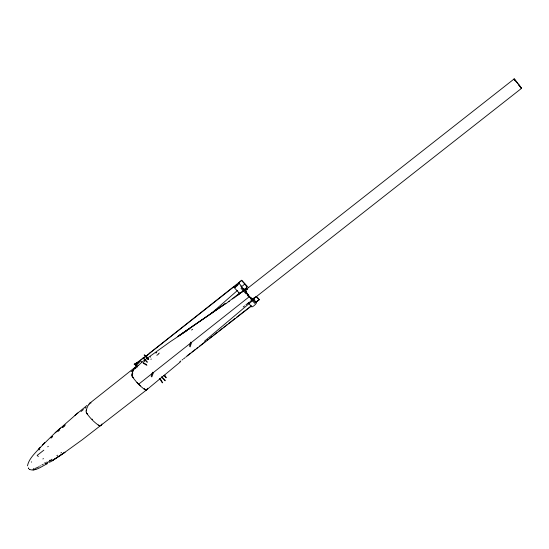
<?xml version="1.0" encoding="UTF-8"?>
<svg xmlns="http://www.w3.org/2000/svg" width="549" height="549" viewBox="0 0 549 549"><rect width="100%" height="100%" fill="white"/><g stroke="black" fill="none" stroke-linecap="round" stroke-linejoin="round"><path stroke-width="0.82" d="M131.973 374.823L133.057 370.582L135.047 367.363M27.471 465.813C29.008 458.353 35.39 453.042 40.084 447.462M251.71 306.102A3.342 0.824 -42.5 0 0 254.269 305.484A3.342 0.824 -42.5 0 0 256.259 302.224L259.293 299.507L256.465 296.405M86.172 411.023L86.55 409.382M246.22 288.788A3.376 0.988 51.7 0 0 246.528 288.493L246.7 287.642L244.079 289.673M143.234 358.291L234.492 286.345A3.363 0.741 -42.5 0 0 234.622 287.539A3.363 0.741 -42.5 0 0 237.943 284.876A3.363 0.741 -42.5 0 0 238.678 282.989L241.732 280.258L248.532 287.71M147.372 362.059L143.179 357.605L143.008 358.03L147.084 362.223M191.429 342.844L190.194 346.872L189.522 346.165L190.757 342.144M153.301 372.908L151.833 376.909L151.153 376.216L152.636 372.222M132.803 373.656L131.863 375.955L133.64 377.774M135.013 368.297L135.644 366.766M141.841 362.162L138.554 365.311M147.66 388.369L147.434 388.747M147.276 388.994L146.72 389.756M101.51 424.658L100.824 425.537A3.184 1.565 52.2 0 1 98.799 425.393L98.175 424.967M89.007 404.215L89.906 403.144M38.423 449.226L54.859 433.072L77.924 412.875M38.958 450.015L39.899 449.013M245.135 290.243L514.132 78.953L514.736 79.516M44.723 442.72L42.589 444.875L44.469 442.981M52.141 436.887L50.899 438.047L52.67 436.393M55.154 432.818L60.445 427.994M58.009 431.473L59.772 429.867M47.722 446.811L48.298 446.289M64.233 425.887L62.387 427.52L64.782 425.406M62.284 427.616L65.365 424.892M237.497 290.428L210.391 314.22M241.656 280.614L244.744 284.005L241.903 286.523L238.678 282.989M204.461 341.245L253.974 299.493M180.244 362.017L146.583 389.92A3.246 1.407 52.1 0 1 144.751 389.55L144.655 389.481M74.966 415.353L87.058 405.388M81.005 411.544L83.4 409.575M85.061 408.216L86.063 407.406M90.036 403.014L135.164 367.254M131.115 371.694L133.983 369.422M245.938 288.918L246.528 288.493M241.732 280.258L149.472 353.233M245.767 289.055L246.364 288.623M255.978 302.122L257.968 300.543M43.838 450.153L37.16 455.409L38.334 456.542M249.225 296.762L138.609 384.225L136.955 382.468M243.221 306.932L244.573 305.875M245.918 304.819L248.615 302.698M249.96 301.641L521.543 88.341L514.118 78.96L514.983 80.346M248.1 303.371L249.445 302.314M251.469 300.728L253.494 299.136M258.202 300.365L258.648 300.015M251.339 306.102L185.72 357.179M137.092 366.965L137.566 366.602M52.004 459.177L45.986 463.871L44.812 462.745M250.241 306.637L248.464 308.023M250.687 306.287L251.133 305.937M258.86 299.843L259.293 299.507M245.382 289.392L244.936 289.742M205.017 341.855L205.751 341.279M207.22 340.133L207.961 339.563M209.437 338.41L212.381 336.118M213.836 334.986L215.297 333.847M216.032 333.277L217.5 332.131M218.927 331.02L220.355 329.908M221.075 329.345L222.51 328.233M248.018 308.373L236.489 317.349M195.54 349.233L194.099 350.351M196.261 348.67L197.709 347.544M199.157 346.419L202.814 343.571M203.549 343.001L204.283 342.425M223.223 327.671L225.296 326.058M225.989 325.523L227.368 324.445M228.755 323.368L235.253 318.303M146.562 389.934L82.364 439.674L64.707 452.424L59.223 456.164L65.029 452.198L49.485 462.423M191.992 351.991L193.399 350.9M187.134 355.766L188.485 354.716M189.185 354.174L190.585 353.082M149.829 353.24L144.476 357.351M183.524 358.881L184.986 357.749M179.839 361.736L180.834 360.968M182.055 360.014L182.79 359.451M244.463 290.071L243.79 290.627M226.401 303.281L228.24 301.875M228.7 301.525L229.619 300.818M230.079 300.468L239.289 293.392A3.356 0.769 -42.5 0 0 241.423 292.418A3.356 0.769 -42.5 0 0 244.003 289.728M243.88 290.517L241.594 292.301M243.296 290.963L237.141 295.588M42.911 458.957L43.426 458.566M143.742 357.619L140.283 360.494A3.253 0.673 -44 0 1 138.574 363.019A3.253 0.673 -44 0 1 135.747 365.03A3.253 0.673 -44 0 1 136.646 363.074L137.504 363.953M240.592 293.063L239.398 293.962M239.117 294.175L237.971 295.033M142.651 358.442L139.721 360.611A56.348 11.179 -43.5 0 1 138.602 361.414L137.456 362.216A20.807 4.241 -43.8 0 1 135.651 363.369L134.285 364.035L137.154 366.972M150.906 359.327L151.298 359.032M236.839 295.815L235.638 296.714M234.176 297.867L234.711 297.469M235.336 296.934L234.183 297.791M158.51 353.686L159.32 353.089M156.829 355.333L158.435 354.153M144.236 361.544L144.682 361.215M233.119 298.567L232.584 298.958M228.748 301.765L229.276 301.38M150.234 357.166L150.659 356.857M191.574 330.024L192.651 329.242M155.861 353.096L156.218 352.835M156.396 352.712L156.753 352.451M253.926 298.121L254.324 297.839M254.468 297.736L255.889 296.734M256.102 296.584L259.231 299.884M225.488 303.446L194.058 325.31L226.003 303.329L177.869 336.42M60.884 452.918L61.57 452.445M194.607 324.891L177.704 336.551L194.765 324.809M56.876 455.656L57.535 455.21M136.619 363.095L135.294 363.932M52.182 460.762L59.868 455.725L51.867 460.954M49.41 460.529L50 460.158M186.42 331.04L170.307 341.67L141.862 362.114L140.283 360.494M46.555 462.292L47.111 461.956M520.191 86.323L521.536 88.403L520.198 87.003M186.804 330.807L187.586 330.34M44.922 463.267L45.457 462.944M188.76 329.647L189.144 329.421M47.495 463.624C41.992 466.039 35.589 471.783 29.221 469.388M42.843 464.454L43.35 464.173M41.848 465.01L42.342 464.735M39.953 466.012L40.413 465.772M34.079 468.544L33.462 468.722M34.614 469.628L34.21 469.724M35.843 469.271L32.947 469.971M521.523 88.396L520.926 87.826M29.337 469.457L29.701 469.642M146.707 364.646L143.069 362.56L143.262 363.273L146.892 365.366M144.545 389.399L144.085 389.056M140.304 385.878L138.609 384.225M144.318 388.651L146.096 390.469M135.61 364.55L137.003 365.97M161.694 376.676L165.276 380.368L165.132 380.814L161.639 377.211M148.491 359.019L144.332 354.736L144.167 355.155L148.326 359.444M164.508 375.543L166.285 377.376L166.141 377.815L163.767 375.365M234.492 286.345L235.349 287.278M233.943 287.312L239.11 292.912M248.67 303.377L251.552 306.52M253.864 299.61L256.259 302.224M241.766 287.683L248.683 295.245M250.989 297.771L255.608 302.815M240.997 288.287L246.185 293.962M247.338 295.218L248.491 296.481M250.797 298.999L254.839 303.412M520.754 87.634L520.397 87.229M514.941 79.742L516.822 81.979M519.869 86.612L519.539 86.214L519.766 86.495M518.462 84.896L518.798 85.315M517.11 82.336L517.645 83.002M518.29 83.825L518.963 84.69M519.272 85.102L519.896 85.925M87.6 414.509L87.264 414.056M515.497 81.053L515.353 80.854M133.043 377.643L132.968 377.547A3.308 1.434 51.7 0 1 131.952 374.857A51.235 21.816 53 0 1 135.088 367.322A3.205 1.373 51.6 0 1 136.468 367.37M87.078 413.802L87.099 413.829A3.239 1.592 51.7 0 1 86.289 412.326M514.962 80.319L514.125 79.015M246.824 293.619L245.89 291.938M148.45 359.471L146.219 355.834L145.746 355.855L147.976 359.499M160.034 378.385L162.71 382.749L162.243 382.79L159.567 378.426M28.486 468.112L28.829 468.489L28.452 468.029M164.878 375.084L165.077 375.797M238.952 292.315L239.096 292.864M147.722 388.267A52.251 22.687 50.6 0 1 146.638 389.859M132.961 377.534A25.494 10.829 51.7 0 0 144.751 389.55A3.404 1.469 52.1 0 0 144.998 389.715M254.009 297.853A6.773 1.99 51.9 0 1 251.25 298.656A6.773 1.99 51.9 0 1 245.664 291.409A6.773 1.99 51.9 0 1 247.448 289.337M91.079 402.932A3.15 1.523 51.5 0 0 89.947 403.096A50.261 24.259 53.2 0 0 86.152 411.105A3.198 1.572 51.7 0 0 87.044 413.754A25.007 12.051 51.7 0 0 98.799 425.393A3.335 1.633 52.2 0 0 99.046 425.544M101.963 423.986A51.235 25.213 50.4 0 1 101.785 424.26M253.48 298.361A5.758 1.688 51.9 0 1 248.374 295.287A5.758 1.688 51.9 0 1 246.597 289.598M135.129 368.756A50.275 21.404 53 0 1 135.411 368.4M92.465 419.457A24.074 11.598 51.7 0 1 92.102 419.086M31.389 462.155A58.228 23.017 -26.2 0 1 31.664 461.839M39.082 466.691A58.606 41.347 -68.8 0 1 35.095 468.434M239.289 293.29A2.237 0.357 -89.9 0 1 239.11 293.406M253.782 298.443A6.19 1.819 51.9 0 1 247.908 294.882A6.19 1.819 51.9 0 1 247.16 289.495M135.123 364.001A2.752 0.57 -44 0 1 134.423 364.351M134.169 364.227A2.752 0.57 -44 0 1 134.169 364.131M244.744 284.005A3.369 0.988 51.7 0 1 246.714 287.58M136.914 366.341A3.267 0.377 -38.8 0 1 137.126 365.881M138.327 365.524A3.239 0.46 -41.4 0 1 136.948 366.313M244.154 288.877A2.944 0.865 43.5 0 1 240.688 285.988M243.049 288.369A2.594 1.139 29.2 0 1 243.948 289.536M101.64 424.473A51.242 25.213 50.4 0 1 100.776 425.592M138.876 361.853L136.996 363.623L138.876 361.853M237.47 284.485L235.48 286.242L237.47 284.485M135.864 367.933L135.713 368.05A2.244 0.961 51.6 0 1 135.891 367.94"/></g></svg>
